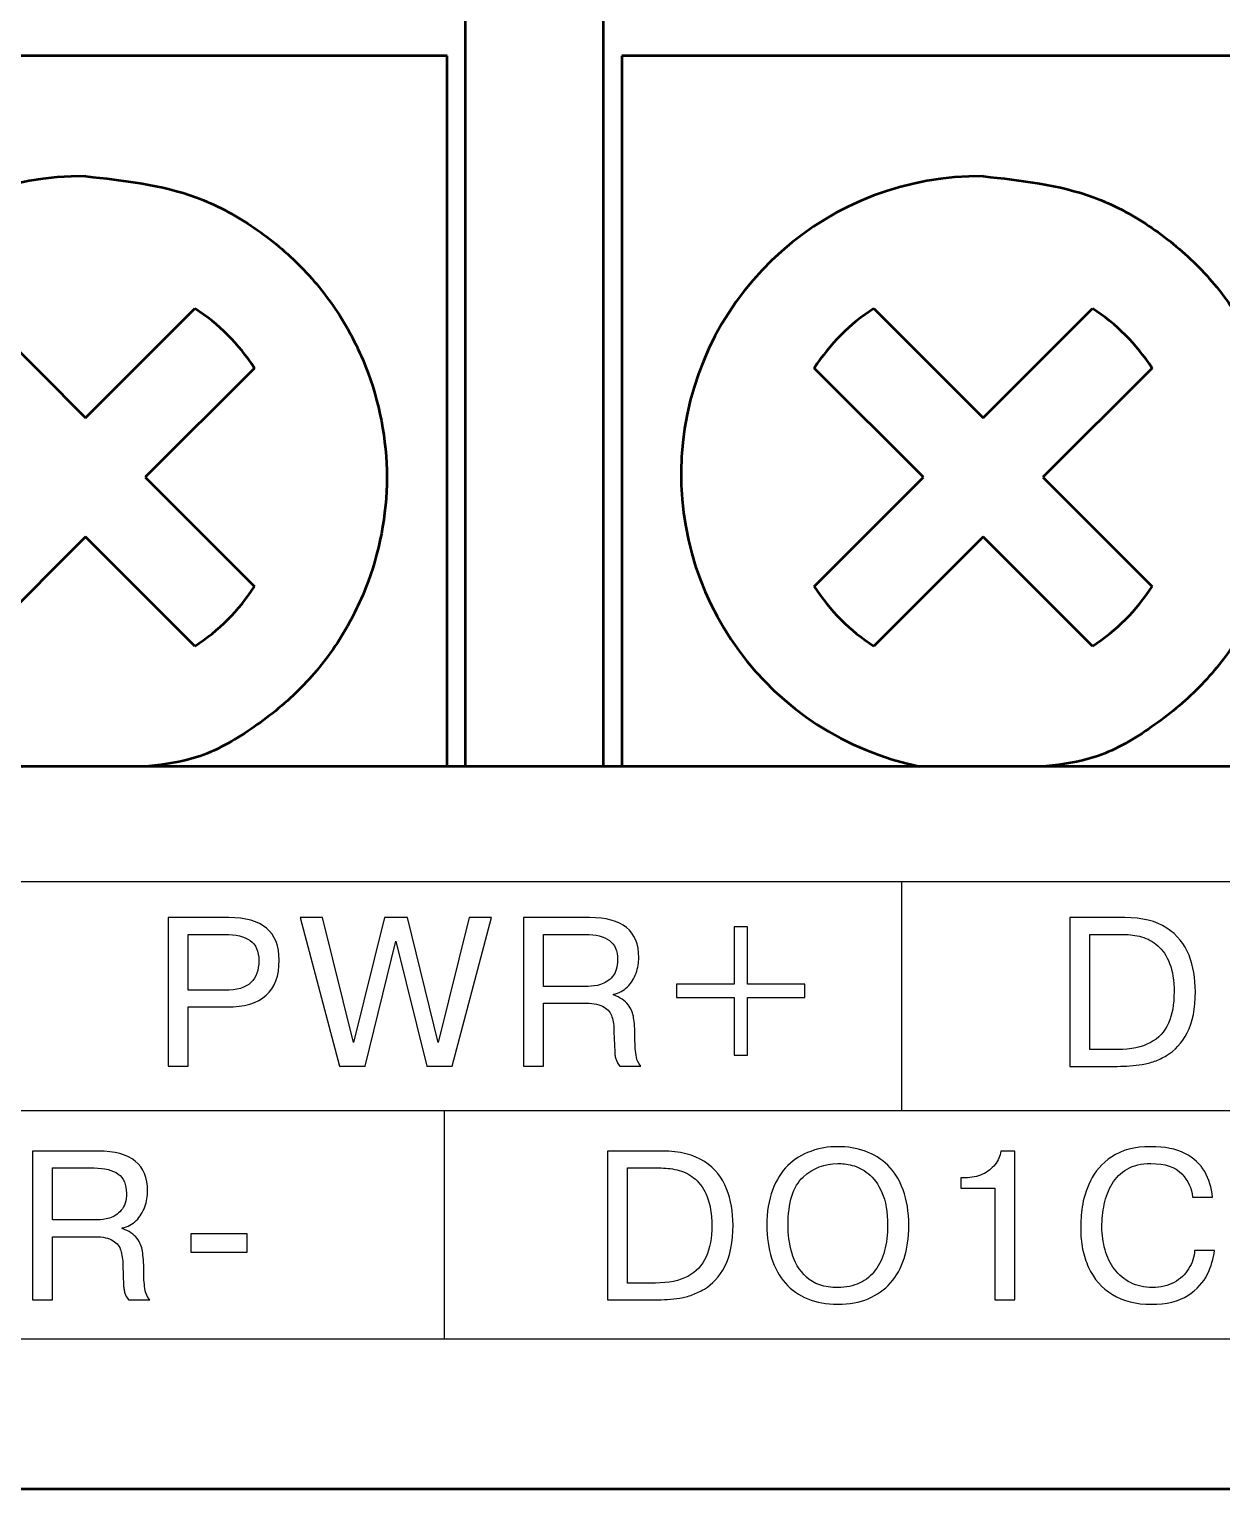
# Model space of a CAD drawing. Header units: millimetres. Extents: x 3520 to 8864, y 403 to 1747.
# Drawn here: x 7328.22 to 7338.12, y 1232.45 to 1244.57 of the extents above; entities that cross this region are included whole.
import ezdxf

# ---------------------------------------------------------------- set-up
doc = ezdxf.new("R2010")
doc.units = ezdxf.units.MM
doc.layers.add('main', color=5, linetype='Continuous', lineweight=50)
doc.layers.add('text', color=250, linetype='Continuous')

msp = doc.modelspace()

# ---------------------------------------------------------------- linework, layer by layer
at = {"layer": 'main', "color": 0, "linetype": 'Continuous'}
for p, q in [((7331.834, 1245.25, 1518.358), (7331.834, 1244.25, 1518.358)), ((7332.984, 1244.25, 1518.358), (7332.984, 1245.25, 1518.358)), ((7331.684, 1244.35, 1518.358), (7325.684, 1244.35, 1518.358)), ((7331.684, 1240.85, 1518.358), (7331.684, 1244.35, 1518.358)), ((7339.134, 1244.35, 1518.358), (7333.134, 1244.35, 1518.358)), ((7333.134, 1244.35, 1518.358), (7333.134, 1240.85, 1518.358)), ((7331.834, 1244.25, 1518.358), (7331.834, 1238.45, 1518.358)), ((7332.984, 1238.45, 1518.358), (7332.984, 1244.25, 1518.358)), ((7327.777, 1242.252, 1518.358), (7328.684, 1241.345, 1518.358)), ((7328.684, 1241.345, 1518.358), (7329.591, 1242.252, 1518.358)), ((7335.227, 1242.252, 1518.358), (7336.134, 1241.345, 1518.358)), ((7336.134, 1241.345, 1518.358), (7337.041, 1242.252, 1518.358)), ((7330.086, 1241.757, 1518.358), (7329.179, 1240.85, 1518.358)), ((7335.639, 1240.85, 1518.358), (7334.732, 1241.757, 1518.358)), ((7337.536, 1241.757, 1518.358), (7336.629, 1240.85, 1518.358)), ((7329.179, 1240.85, 1518.358), (7330.086, 1239.942, 1518.358)), ((7331.684, 1238.45, 1518.358), (7331.684, 1240.85, 1518.358)), ((7333.134, 1240.85, 1518.358), (7333.134, 1238.45, 1518.358)), ((7334.732, 1239.942, 1518.358), (7335.639, 1240.85, 1518.358)), ((7336.629, 1240.85, 1518.358), (7337.536, 1239.942, 1518.358)), ((7328.684, 1240.355, 1518.358), (7327.777, 1239.447, 1518.358)), ((7329.591, 1239.447, 1518.358), (7328.684, 1240.355, 1518.358)), ((7336.134, 1240.355, 1518.358), (7335.227, 1239.447, 1518.358)), ((7337.041, 1239.447, 1518.358), (7336.134, 1240.355, 1518.358)), ((7319.534, 1238.45, 1518.358), (7378.534, 1238.45, 1518.358)), ((7317.534, 1232.45, 1518.358), (7380.534, 1232.45, 1518.358))]:
    msp.add_line(p, q, dxfattribs=at)
for centre, radius, start, end in [((7328.652, 1240.875, 1518.358), 2.475, 89.2641, 258.5219), ((7336.102, 1240.875, 1518.358), 2.475, 89.2641, 258.5219), ((7328.684, 1240.85, 1518.358), 1.67, 32.9031, 57.0969), ((7336.134, 1240.85, 1518.358), 1.67, 122.9031, 147.0969), ((7336.134, 1240.85, 1518.358), 1.67, 32.9031, 57.0969), ((7328.684, 1240.85, 1518.358), 1.67, 302.9031, 327.0969), ((7336.134, 1240.85, 1518.358), 1.67, 212.9031, 237.0969), ((7336.134, 1240.85, 1518.358), 1.67, 302.9031, 327.0969)]:
    msp.add_arc(centre, radius, start, end, dxfattribs=at)
for points in [[(7328.684, 1243.35, 1518.358), (7328.998, 1243.316, 1518.358), (7329.484, 1243.264, 1518.358), (7330.067, 1242.953, 1518.358), (7330.464, 1242.63, 1518.358), (7330.789, 1242.232, 1518.358), (7331.09, 1241.649, 1518.358), (7331.245, 1240.85, 1518.358), (7331.09, 1240.05, 1518.358), (7330.789, 1239.467, 1518.358), (7330.464, 1239.068, 1518.358), (7330.065, 1238.75, 1518.358), (7329.647, 1238.507, 1518.358), (7329.343, 1238.467, 1518.358), (7329.208, 1238.45, 1518.358)], [(7336.134, 1243.35, 1518.358), (7336.448, 1243.316, 1518.358), (7336.934, 1243.264, 1518.358), (7337.517, 1242.953, 1518.358), (7337.914, 1242.63, 1518.358), (7338.239, 1242.232, 1518.358), (7338.54, 1241.649, 1518.358), (7338.695, 1240.85, 1518.358), (7338.54, 1240.05, 1518.358), (7338.239, 1239.467, 1518.358), (7337.914, 1239.068, 1518.358), (7337.515, 1238.75, 1518.358), (7337.097, 1238.507, 1518.358), (7336.793, 1238.467, 1518.358), (7336.658, 1238.45, 1518.358)]]:
    msp.add_open_spline(points, degree=3, knots=[0, 0, 0, 0, 0.128485, 0.1984293, 0.2683, 0.3382439, 0.4081143, 0.5365991, 0.665084, 0.7350283, 0.8048991, 0.8748431, 0.9447136, 1, 1, 1, 1], dxfattribs=at)
at = {"layer": 'text', "color": 0}
for points, knots in [([(7321.16, 1233.692, 1518.358), (7321.16, 1233.692, 1518.358), (7376.36, 1233.692, 1518.358), (7376.36, 1233.692, 1518.358), (7376.36, 1233.692, 1518.358), (7376.36, 1233.692, 1518.358), (7376.36, 1237.492, 1518.358), (7376.36, 1237.492, 1518.358), (7376.36, 1237.492, 1518.358), (7376.36, 1237.492, 1518.358), (7321.16, 1237.492, 1518.358), (7321.16, 1237.492, 1518.358), (7321.16, 1237.492, 1518.358), (7321.16, 1237.492, 1518.358), (7321.16, 1233.692, 1518.358), (7321.16, 1233.692, 1518.358)], [0, 0, 0, 0, 0.25, 0.25, 0.25, 0.25, 0.5, 0.5, 0.5, 0.5, 0.75, 0.75, 0.75, 0.75, 1, 1, 1, 1]), ([(7329.37, 1237.194, 1518.358), (7329.37, 1237.194, 1518.358), (7329.873, 1237.194, 1518.358), (7329.873, 1237.194, 1518.358), (7329.873, 1237.194, 1518.358), (7330.151, 1237.194, 1518.358), (7330.291, 1237.075, 1518.358), (7330.291, 1236.839, 1518.358), (7330.291, 1236.839, 1518.358), (7330.291, 1236.58, 1518.358), (7330.146, 1236.451, 1518.358), (7329.857, 1236.451, 1518.358), (7329.857, 1236.451, 1518.358), (7329.857, 1236.451, 1518.358), (7329.536, 1236.451, 1518.358), (7329.536, 1236.451, 1518.358), (7329.536, 1236.451, 1518.358), (7329.536, 1236.451, 1518.358), (7329.536, 1235.959, 1518.358), (7329.536, 1235.959, 1518.358), (7329.536, 1235.959, 1518.358), (7329.536, 1235.959, 1518.358), (7329.37, 1235.959, 1518.358), (7329.37, 1235.959, 1518.358), (7329.37, 1235.959, 1518.358), (7329.37, 1235.959, 1518.358), (7329.37, 1237.194, 1518.358), (7329.37, 1237.194, 1518.358)], [0, 0, 0, 0, 0.142857, 0.142857, 0.142857, 0.142857, 0.285714, 0.285714, 0.285714, 0.285714, 0.428571, 0.428571, 0.428571, 0.428571, 0.571429, 0.571429, 0.571429, 0.571429, 0.714286, 0.714286, 0.714286, 0.714286, 0.857143, 0.857143, 0.857143, 0.857143, 1, 1, 1, 1]), ([(7331.26, 1236.998, 1518.358), (7331.26, 1236.998, 1518.358), (7331.004, 1235.959, 1518.358), (7331.004, 1235.959, 1518.358), (7331.004, 1235.959, 1518.358), (7331.004, 1235.959, 1518.358), (7330.792, 1235.959, 1518.358), (7330.792, 1235.959, 1518.358), (7330.792, 1235.959, 1518.358), (7330.792, 1235.959, 1518.358), (7330.464, 1237.194, 1518.358), (7330.464, 1237.194, 1518.358), (7330.464, 1237.194, 1518.358), (7330.464, 1237.194, 1518.358), (7330.651, 1237.194, 1518.358), (7330.651, 1237.194, 1518.358), (7330.651, 1237.194, 1518.358), (7330.651, 1237.194, 1518.358), (7330.909, 1236.156, 1518.358), (7330.909, 1236.156, 1518.358), (7330.909, 1236.156, 1518.358), (7330.909, 1236.156, 1518.358), (7331.164, 1237.194, 1518.358), (7331.164, 1237.194, 1518.358), (7331.164, 1237.194, 1518.358), (7331.164, 1237.194, 1518.358), (7331.355, 1237.194, 1518.358), (7331.355, 1237.194, 1518.358), (7331.355, 1237.194, 1518.358), (7331.355, 1237.194, 1518.358), (7331.611, 1236.155, 1518.358), (7331.611, 1236.155, 1518.358), (7331.611, 1236.155, 1518.358), (7331.611, 1236.155, 1518.358), (7331.868, 1237.194, 1518.358), (7331.868, 1237.194, 1518.358), (7331.868, 1237.194, 1518.358), (7331.868, 1237.194, 1518.358), (7332.053, 1237.194, 1518.358), (7332.053, 1237.194, 1518.358), (7332.053, 1237.194, 1518.358), (7332.053, 1237.194, 1518.358), (7331.727, 1235.959, 1518.358), (7331.727, 1235.959, 1518.358), (7331.727, 1235.959, 1518.358), (7331.727, 1235.959, 1518.358), (7331.516, 1235.959, 1518.358), (7331.516, 1235.959, 1518.358), (7331.516, 1235.959, 1518.358), (7331.516, 1235.959, 1518.358), (7331.26, 1236.998, 1518.358), (7331.26, 1236.998, 1518.358)], [0, 0, 0, 0, 0.076923, 0.076923, 0.076923, 0.076923, 0.153846, 0.153846, 0.153846, 0.153846, 0.230769, 0.230769, 0.230769, 0.230769, 0.307692, 0.307692, 0.307692, 0.307692, 0.384615, 0.384615, 0.384615, 0.384615, 0.461538, 0.461538, 0.461538, 0.461538, 0.538462, 0.538462, 0.538462, 0.538462, 0.615385, 0.615385, 0.615385, 0.615385, 0.692308, 0.692308, 0.692308, 0.692308, 0.769231, 0.769231, 0.769231, 0.769231, 0.846154, 0.846154, 0.846154, 0.846154, 0.923077, 0.923077, 0.923077, 0.923077, 1, 1, 1, 1]), ([(7332.32, 1235.959, 1518.358), (7332.32, 1235.959, 1518.358), (7332.32, 1237.194, 1518.358), (7332.32, 1237.194, 1518.358), (7332.32, 1237.194, 1518.358), (7332.32, 1237.194, 1518.358), (7332.867, 1237.194, 1518.358), (7332.867, 1237.194, 1518.358), (7332.867, 1237.194, 1518.358), (7333.14, 1237.194, 1518.358), (7333.276, 1237.083, 1518.358), (7333.276, 1236.862, 1518.358), (7333.276, 1236.862, 1518.358), (7333.276, 1236.82, 1518.358), (7333.268, 1236.776, 1518.358), (7333.253, 1236.732, 1518.358), (7333.253, 1236.732, 1518.358), (7333.237, 1236.688, 1518.358), (7333.214, 1236.65, 1518.358), (7333.182, 1236.618, 1518.358), (7333.182, 1236.618, 1518.358), (7333.15, 1236.586, 1518.358), (7333.111, 1236.566, 1518.358), (7333.065, 1236.557, 1518.358), (7333.065, 1236.557, 1518.358), (7333.065, 1236.557, 1518.358), (7333.065, 1236.551, 1518.358), (7333.065, 1236.551, 1518.358), (7333.065, 1236.551, 1518.358), (7333.121, 1236.531, 1518.358), (7333.161, 1236.504, 1518.358), (7333.187, 1236.47, 1518.358), (7333.187, 1236.47, 1518.358), (7333.213, 1236.435, 1518.358), (7333.228, 1236.4, 1518.358), (7333.233, 1236.362, 1518.358), (7333.233, 1236.362, 1518.358), (7333.236, 1236.343, 1518.358), (7333.238, 1236.319, 1518.358), (7333.241, 1236.292, 1518.358), (7333.241, 1236.292, 1518.358), (7333.243, 1236.264, 1518.358), (7333.244, 1236.233, 1518.358), (7333.244, 1236.199, 1518.358), (7333.244, 1236.199, 1518.358), (7333.244, 1236.16, 1518.358), (7333.245, 1236.128, 1518.358), (7333.247, 1236.105, 1518.358), (7333.247, 1236.105, 1518.358), (7333.249, 1236.081, 1518.358), (7333.252, 1236.058, 1518.358), (7333.256, 1236.034, 1518.358), (7333.256, 1236.034, 1518.358), (7333.26, 1236.01, 1518.358), (7333.272, 1235.985, 1518.358), (7333.293, 1235.959, 1518.358), (7333.293, 1235.959, 1518.358), (7333.293, 1235.959, 1518.358), (7333.118, 1235.959, 1518.358), (7333.118, 1235.959, 1518.358), (7333.118, 1235.959, 1518.358), (7333.103, 1235.977, 1518.358), (7333.093, 1235.995, 1518.358), (7333.087, 1236.014, 1518.358), (7333.087, 1236.014, 1518.358), (7333.084, 1236.024, 1518.358), (7333.081, 1236.034, 1518.358), (7333.079, 1236.045, 1518.358), (7333.079, 1236.045, 1518.358), (7333.077, 1236.056, 1518.358), (7333.077, 1236.068, 1518.358), (7333.077, 1236.079, 1518.358), (7333.077, 1236.079, 1518.358), (7333.077, 1236.079, 1518.358), (7333.07, 1236.246, 1518.358), (7333.07, 1236.246, 1518.358), (7333.07, 1236.246, 1518.358), (7333.07, 1236.269, 1518.358), (7333.069, 1236.291, 1518.358), (7333.066, 1236.313, 1518.358), (7333.066, 1236.313, 1518.358), (7333.062, 1236.334, 1518.358), (7333.058, 1236.353, 1518.358), (7333.053, 1236.369, 1518.358), (7333.053, 1236.369, 1518.358), (7333.044, 1236.402, 1518.358), (7333.022, 1236.428, 1518.358), (7332.989, 1236.45, 1518.358), (7332.989, 1236.45, 1518.358), (7332.955, 1236.472, 1518.358), (7332.905, 1236.483, 1518.358), (7332.839, 1236.483, 1518.358), (7332.839, 1236.483, 1518.358), (7332.839, 1236.483, 1518.358), (7332.486, 1236.483, 1518.358), (7332.486, 1236.483, 1518.358), (7332.486, 1236.483, 1518.358), (7332.486, 1236.483, 1518.358), (7332.486, 1235.959, 1518.358), (7332.486, 1235.959, 1518.358), (7332.486, 1235.959, 1518.358), (7332.486, 1235.959, 1518.358), (7332.32, 1235.959, 1518.358), (7332.32, 1235.959, 1518.358)], [0, 0, 0, 0, 0.038462, 0.038462, 0.038462, 0.038462, 0.076923, 0.076923, 0.076923, 0.076923, 0.115385, 0.115385, 0.115385, 0.115385, 0.153846, 0.153846, 0.153846, 0.153846, 0.192308, 0.192308, 0.192308, 0.192308, 0.230769, 0.230769, 0.230769, 0.230769, 0.269231, 0.269231, 0.269231, 0.269231, 0.307692, 0.307692, 0.307692, 0.307692, 0.346154, 0.346154, 0.346154, 0.346154, 0.384615, 0.384615, 0.384615, 0.384615, 0.423077, 0.423077, 0.423077, 0.423077, 0.461538, 0.461538, 0.461538, 0.461538, 0.5, 0.5, 0.5, 0.5, 0.538462, 0.538462, 0.538462, 0.538462, 0.576923, 0.576923, 0.576923, 0.576923, 0.615385, 0.615385, 0.615385, 0.615385, 0.653846, 0.653846, 0.653846, 0.653846, 0.692308, 0.692308, 0.692308, 0.692308, 0.730769, 0.730769, 0.730769, 0.730769, 0.769231, 0.769231, 0.769231, 0.769231, 0.807692, 0.807692, 0.807692, 0.807692, 0.846154, 0.846154, 0.846154, 0.846154, 0.884615, 0.884615, 0.884615, 0.884615, 0.923077, 0.923077, 0.923077, 0.923077, 0.961538, 0.961538, 0.961538, 0.961538, 1, 1, 1, 1]), ([(7336.855, 1237.193, 1518.358), (7336.855, 1237.193, 1518.358), (7337.309, 1237.193, 1518.358), (7337.309, 1237.193, 1518.358), (7337.309, 1237.193, 1518.358), (7337.454, 1237.193, 1518.358), (7337.571, 1237.165, 1518.358), (7337.658, 1237.107, 1518.358), (7337.658, 1237.107, 1518.358), (7337.746, 1237.049, 1518.358), (7337.808, 1236.974, 1518.358), (7337.843, 1236.881, 1518.358), (7337.843, 1236.881, 1518.358), (7337.878, 1236.789, 1518.358), (7337.896, 1236.688, 1518.358), (7337.896, 1236.579, 1518.358), (7337.896, 1236.579, 1518.358), (7337.896, 1236.438, 1518.358), (7337.873, 1236.324, 1518.358), (7337.828, 1236.237, 1518.358), (7337.828, 1236.237, 1518.358), (7337.783, 1236.151, 1518.358), (7337.726, 1236.087, 1518.358), (7337.657, 1236.048, 1518.358), (7337.657, 1236.048, 1518.358), (7337.624, 1236.028, 1518.358), (7337.59, 1236.013, 1518.358), (7337.557, 1236, 1518.358), (7337.557, 1236, 1518.358), (7337.523, 1235.988, 1518.358), (7337.49, 1235.979, 1518.358), (7337.455, 1235.974, 1518.358), (7337.455, 1235.974, 1518.358), (7337.388, 1235.964, 1518.358), (7337.318, 1235.958, 1518.358), (7337.247, 1235.958, 1518.358), (7337.247, 1235.958, 1518.358), (7337.247, 1235.958, 1518.358), (7336.855, 1235.958, 1518.358), (7336.855, 1235.958, 1518.358), (7336.855, 1235.958, 1518.358), (7336.855, 1235.958, 1518.358), (7336.855, 1237.193, 1518.358), (7336.855, 1237.193, 1518.358)], [0, 0, 0, 0, 0.090909, 0.090909, 0.090909, 0.090909, 0.181818, 0.181818, 0.181818, 0.181818, 0.272727, 0.272727, 0.272727, 0.272727, 0.363636, 0.363636, 0.363636, 0.363636, 0.454545, 0.454545, 0.454545, 0.454545, 0.545455, 0.545455, 0.545455, 0.545455, 0.636364, 0.636364, 0.636364, 0.636364, 0.727273, 0.727273, 0.727273, 0.727273, 0.818182, 0.818182, 0.818182, 0.818182, 0.909091, 0.909091, 0.909091, 0.909091, 1, 1, 1, 1]), ([(7329.536, 1237.054, 1518.358), (7329.536, 1237.054, 1518.358), (7329.536, 1236.59, 1518.358), (7329.536, 1236.59, 1518.358), (7329.536, 1236.59, 1518.358), (7329.536, 1236.59, 1518.358), (7329.839, 1236.59, 1518.358), (7329.839, 1236.59, 1518.358), (7329.839, 1236.59, 1518.358), (7329.94, 1236.59, 1518.358), (7330.012, 1236.611, 1518.358), (7330.056, 1236.654, 1518.358), (7330.056, 1236.654, 1518.358), (7330.1, 1236.696, 1518.358), (7330.122, 1236.757, 1518.358), (7330.122, 1236.835, 1518.358), (7330.122, 1236.835, 1518.358), (7330.122, 1236.914, 1518.358), (7330.098, 1236.97, 1518.358), (7330.05, 1237.004, 1518.358), (7330.05, 1237.004, 1518.358), (7330.002, 1237.037, 1518.358), (7329.932, 1237.054, 1518.358), (7329.839, 1237.054, 1518.358), (7329.839, 1237.054, 1518.358), (7329.839, 1237.054, 1518.358), (7329.536, 1237.054, 1518.358), (7329.536, 1237.054, 1518.358)], [0, 0, 0, 0, 0.142857, 0.142857, 0.142857, 0.142857, 0.285714, 0.285714, 0.285714, 0.285714, 0.428571, 0.428571, 0.428571, 0.428571, 0.571429, 0.571429, 0.571429, 0.571429, 0.714286, 0.714286, 0.714286, 0.714286, 0.857143, 0.857143, 0.857143, 0.857143, 1, 1, 1, 1]), ([(7332.486, 1237.054, 1518.358), (7332.486, 1237.054, 1518.358), (7332.486, 1236.622, 1518.358), (7332.486, 1236.622, 1518.358), (7332.486, 1236.622, 1518.358), (7332.486, 1236.622, 1518.358), (7332.857, 1236.622, 1518.358), (7332.857, 1236.622, 1518.358), (7332.857, 1236.622, 1518.358), (7332.889, 1236.622, 1518.358), (7332.924, 1236.627, 1518.358), (7332.959, 1236.638, 1518.358), (7332.959, 1236.638, 1518.358), (7332.995, 1236.648, 1518.358), (7333.028, 1236.67, 1518.358), (7333.057, 1236.703, 1518.358), (7333.057, 1236.703, 1518.358), (7333.086, 1236.736, 1518.358), (7333.1, 1236.783, 1518.358), (7333.1, 1236.844, 1518.358), (7333.1, 1236.844, 1518.358), (7333.1, 1236.917, 1518.358), (7333.077, 1236.97, 1518.358), (7333.032, 1237.004, 1518.358), (7333.032, 1237.004, 1518.358), (7332.986, 1237.037, 1518.358), (7332.92, 1237.054, 1518.358), (7332.832, 1237.054, 1518.358), (7332.832, 1237.054, 1518.358), (7332.832, 1237.054, 1518.358), (7332.486, 1237.054, 1518.358), (7332.486, 1237.054, 1518.358)], [0, 0, 0, 0, 0.125, 0.125, 0.125, 0.125, 0.25, 0.25, 0.25, 0.25, 0.375, 0.375, 0.375, 0.375, 0.5, 0.5, 0.5, 0.5, 0.625, 0.625, 0.625, 0.625, 0.75, 0.75, 0.75, 0.75, 0.875, 0.875, 0.875, 0.875, 1, 1, 1, 1]), ([(7333.589, 1236.64, 1518.358), (7333.589, 1236.64, 1518.358), (7334.067, 1236.64, 1518.358), (7334.067, 1236.64, 1518.358), (7334.067, 1236.64, 1518.358), (7334.067, 1236.64, 1518.358), (7334.067, 1237.118, 1518.358), (7334.067, 1237.118, 1518.358), (7334.067, 1237.118, 1518.358), (7334.067, 1237.118, 1518.358), (7334.177, 1237.118, 1518.358), (7334.177, 1237.118, 1518.358), (7334.177, 1237.118, 1518.358), (7334.177, 1237.118, 1518.358), (7334.177, 1236.64, 1518.358), (7334.177, 1236.64, 1518.358), (7334.177, 1236.64, 1518.358), (7334.177, 1236.64, 1518.358), (7334.655, 1236.64, 1518.358), (7334.655, 1236.64, 1518.358), (7334.655, 1236.64, 1518.358), (7334.655, 1236.64, 1518.358), (7334.655, 1236.531, 1518.358), (7334.655, 1236.531, 1518.358), (7334.655, 1236.531, 1518.358), (7334.655, 1236.531, 1518.358), (7334.177, 1236.531, 1518.358), (7334.177, 1236.531, 1518.358), (7334.177, 1236.531, 1518.358), (7334.177, 1236.531, 1518.358), (7334.177, 1236.052, 1518.358), (7334.177, 1236.052, 1518.358), (7334.177, 1236.052, 1518.358), (7334.177, 1236.052, 1518.358), (7334.067, 1236.052, 1518.358), (7334.067, 1236.052, 1518.358), (7334.067, 1236.052, 1518.358), (7334.067, 1236.052, 1518.358), (7334.067, 1236.531, 1518.358), (7334.067, 1236.531, 1518.358), (7334.067, 1236.531, 1518.358), (7334.067, 1236.531, 1518.358), (7333.589, 1236.531, 1518.358), (7333.589, 1236.531, 1518.358), (7333.589, 1236.531, 1518.358), (7333.589, 1236.531, 1518.358), (7333.589, 1236.64, 1518.358), (7333.589, 1236.64, 1518.358)], [0, 0, 0, 0, 0.083333, 0.083333, 0.083333, 0.083333, 0.166667, 0.166667, 0.166667, 0.166667, 0.25, 0.25, 0.25, 0.25, 0.333333, 0.333333, 0.333333, 0.333333, 0.416667, 0.416667, 0.416667, 0.416667, 0.5, 0.5, 0.5, 0.5, 0.583333, 0.583333, 0.583333, 0.583333, 0.666667, 0.666667, 0.666667, 0.666667, 0.75, 0.75, 0.75, 0.75, 0.833333, 0.833333, 0.833333, 0.833333, 0.916667, 0.916667, 0.916667, 0.916667, 1, 1, 1, 1]), ([(7337.021, 1237.054, 1518.358), (7337.021, 1237.054, 1518.358), (7337.021, 1236.098, 1518.358), (7337.021, 1236.098, 1518.358), (7337.021, 1236.098, 1518.358), (7337.021, 1236.098, 1518.358), (7337.252, 1236.098, 1518.358), (7337.252, 1236.098, 1518.358), (7337.252, 1236.098, 1518.358), (7337.362, 1236.098, 1518.358), (7337.452, 1236.117, 1518.358), (7337.521, 1236.154, 1518.358), (7337.521, 1236.154, 1518.358), (7337.591, 1236.191, 1518.358), (7337.641, 1236.244, 1518.358), (7337.672, 1236.316, 1518.358), (7337.672, 1236.316, 1518.358), (7337.704, 1236.386, 1518.358), (7337.719, 1236.473, 1518.358), (7337.719, 1236.576, 1518.358), (7337.719, 1236.576, 1518.358), (7337.719, 1236.671, 1518.358), (7337.707, 1236.75, 1518.358), (7337.682, 1236.813, 1518.358), (7337.682, 1236.813, 1518.358), (7337.657, 1236.876, 1518.358), (7337.624, 1236.925, 1518.358), (7337.584, 1236.96, 1518.358), (7337.584, 1236.96, 1518.358), (7337.543, 1236.995, 1518.358), (7337.499, 1237.019, 1518.358), (7337.45, 1237.033, 1518.358), (7337.45, 1237.033, 1518.358), (7337.401, 1237.047, 1518.358), (7337.351, 1237.054, 1518.358), (7337.299, 1237.054, 1518.358), (7337.299, 1237.054, 1518.358), (7337.299, 1237.054, 1518.358), (7337.021, 1237.054, 1518.358), (7337.021, 1237.054, 1518.358)], [0, 0, 0, 0, 0.1, 0.1, 0.1, 0.1, 0.2, 0.2, 0.2, 0.2, 0.3, 0.3, 0.3, 0.3, 0.4, 0.4, 0.4, 0.4, 0.5, 0.5, 0.5, 0.5, 0.6, 0.6, 0.6, 0.6, 0.7, 0.7, 0.7, 0.7, 0.8, 0.8, 0.8, 0.8, 0.9, 0.9, 0.9, 0.9, 1, 1, 1, 1]), ([(7328.243, 1234.019, 1518.358), (7328.243, 1234.019, 1518.358), (7328.243, 1235.254, 1518.358), (7328.243, 1235.254, 1518.358), (7328.243, 1235.254, 1518.358), (7328.243, 1235.254, 1518.358), (7328.79, 1235.254, 1518.358), (7328.79, 1235.254, 1518.358), (7328.79, 1235.254, 1518.358), (7329.063, 1235.254, 1518.358), (7329.199, 1235.143, 1518.358), (7329.199, 1234.922, 1518.358), (7329.199, 1234.922, 1518.358), (7329.199, 1234.88, 1518.358), (7329.192, 1234.836, 1518.358), (7329.176, 1234.792, 1518.358), (7329.176, 1234.792, 1518.358), (7329.16, 1234.748, 1518.358), (7329.137, 1234.71, 1518.358), (7329.105, 1234.678, 1518.358), (7329.105, 1234.678, 1518.358), (7329.073, 1234.646, 1518.358), (7329.034, 1234.626, 1518.358), (7328.988, 1234.617, 1518.358), (7328.988, 1234.617, 1518.358), (7328.988, 1234.617, 1518.358), (7328.988, 1234.611, 1518.358), (7328.988, 1234.611, 1518.358), (7328.988, 1234.611, 1518.358), (7329.044, 1234.591, 1518.358), (7329.085, 1234.564, 1518.358), (7329.11, 1234.53, 1518.358), (7329.11, 1234.53, 1518.358), (7329.136, 1234.495, 1518.358), (7329.151, 1234.46, 1518.358), (7329.156, 1234.422, 1518.358), (7329.156, 1234.422, 1518.358), (7329.159, 1234.403, 1518.358), (7329.162, 1234.379, 1518.358), (7329.164, 1234.352, 1518.358), (7329.164, 1234.352, 1518.358), (7329.166, 1234.324, 1518.358), (7329.167, 1234.293, 1518.358), (7329.167, 1234.259, 1518.358), (7329.167, 1234.259, 1518.358), (7329.167, 1234.22, 1518.358), (7329.168, 1234.188, 1518.358), (7329.17, 1234.165, 1518.358), (7329.17, 1234.165, 1518.358), (7329.172, 1234.141, 1518.358), (7329.175, 1234.118, 1518.358), (7329.179, 1234.094, 1518.358), (7329.179, 1234.094, 1518.358), (7329.183, 1234.07, 1518.358), (7329.195, 1234.045, 1518.358), (7329.216, 1234.019, 1518.358), (7329.216, 1234.019, 1518.358), (7329.216, 1234.019, 1518.358), (7329.041, 1234.019, 1518.358), (7329.041, 1234.019, 1518.358), (7329.041, 1234.019, 1518.358), (7329.026, 1234.037, 1518.358), (7329.016, 1234.055, 1518.358), (7329.01, 1234.074, 1518.358), (7329.01, 1234.074, 1518.358), (7329.007, 1234.084, 1518.358), (7329.005, 1234.094, 1518.358), (7329.003, 1234.105, 1518.358), (7329.003, 1234.105, 1518.358), (7329, 1234.116, 1518.358), (7329, 1234.128, 1518.358), (7329, 1234.139, 1518.358), (7329, 1234.139, 1518.358), (7329, 1234.139, 1518.358), (7328.993, 1234.306, 1518.358), (7328.993, 1234.306, 1518.358), (7328.993, 1234.306, 1518.358), (7328.993, 1234.329, 1518.358), (7328.992, 1234.351, 1518.358), (7328.989, 1234.373, 1518.358), (7328.989, 1234.373, 1518.358), (7328.985, 1234.394, 1518.358), (7328.981, 1234.413, 1518.358), (7328.976, 1234.429, 1518.358), (7328.976, 1234.429, 1518.358), (7328.967, 1234.462, 1518.358), (7328.946, 1234.488, 1518.358), (7328.912, 1234.51, 1518.358), (7328.912, 1234.51, 1518.358), (7328.878, 1234.532, 1518.358), (7328.828, 1234.543, 1518.358), (7328.762, 1234.543, 1518.358), (7328.762, 1234.543, 1518.358), (7328.762, 1234.543, 1518.358), (7328.409, 1234.543, 1518.358), (7328.409, 1234.543, 1518.358), (7328.409, 1234.543, 1518.358), (7328.409, 1234.543, 1518.358), (7328.409, 1234.019, 1518.358), (7328.409, 1234.019, 1518.358), (7328.409, 1234.019, 1518.358), (7328.409, 1234.019, 1518.358), (7328.243, 1234.019, 1518.358), (7328.243, 1234.019, 1518.358)], [0, 0, 0, 0, 0.038462, 0.038462, 0.038462, 0.038462, 0.076923, 0.076923, 0.076923, 0.076923, 0.115385, 0.115385, 0.115385, 0.115385, 0.153846, 0.153846, 0.153846, 0.153846, 0.192308, 0.192308, 0.192308, 0.192308, 0.230769, 0.230769, 0.230769, 0.230769, 0.269231, 0.269231, 0.269231, 0.269231, 0.307692, 0.307692, 0.307692, 0.307692, 0.346154, 0.346154, 0.346154, 0.346154, 0.384615, 0.384615, 0.384615, 0.384615, 0.423077, 0.423077, 0.423077, 0.423077, 0.461538, 0.461538, 0.461538, 0.461538, 0.5, 0.5, 0.5, 0.5, 0.538462, 0.538462, 0.538462, 0.538462, 0.576923, 0.576923, 0.576923, 0.576923, 0.615385, 0.615385, 0.615385, 0.615385, 0.653846, 0.653846, 0.653846, 0.653846, 0.692308, 0.692308, 0.692308, 0.692308, 0.730769, 0.730769, 0.730769, 0.730769, 0.769231, 0.769231, 0.769231, 0.769231, 0.807692, 0.807692, 0.807692, 0.807692, 0.846154, 0.846154, 0.846154, 0.846154, 0.884615, 0.884615, 0.884615, 0.884615, 0.923077, 0.923077, 0.923077, 0.923077, 0.961538, 0.961538, 0.961538, 0.961538, 1, 1, 1, 1]), ([(7333.017, 1235.254, 1518.358), (7333.017, 1235.254, 1518.358), (7333.471, 1235.254, 1518.358), (7333.471, 1235.254, 1518.358), (7333.471, 1235.254, 1518.358), (7333.616, 1235.254, 1518.358), (7333.733, 1235.225, 1518.358), (7333.82, 1235.167, 1518.358), (7333.82, 1235.167, 1518.358), (7333.908, 1235.109, 1518.358), (7333.97, 1235.034, 1518.358), (7334.005, 1234.941, 1518.358), (7334.005, 1234.941, 1518.358), (7334.041, 1234.849, 1518.358), (7334.058, 1234.748, 1518.358), (7334.058, 1234.64, 1518.358), (7334.058, 1234.64, 1518.358), (7334.058, 1234.498, 1518.358), (7334.036, 1234.384, 1518.358), (7333.99, 1234.297, 1518.358), (7333.99, 1234.297, 1518.358), (7333.945, 1234.211, 1518.358), (7333.888, 1234.148, 1518.358), (7333.82, 1234.108, 1518.358), (7333.82, 1234.108, 1518.358), (7333.786, 1234.089, 1518.358), (7333.752, 1234.073, 1518.358), (7333.719, 1234.06, 1518.358), (7333.719, 1234.06, 1518.358), (7333.686, 1234.048, 1518.358), (7333.652, 1234.039, 1518.358), (7333.617, 1234.034, 1518.358), (7333.617, 1234.034, 1518.358), (7333.55, 1234.024, 1518.358), (7333.481, 1234.019, 1518.358), (7333.409, 1234.019, 1518.358), (7333.409, 1234.019, 1518.358), (7333.409, 1234.019, 1518.358), (7333.017, 1234.019, 1518.358), (7333.017, 1234.019, 1518.358), (7333.017, 1234.019, 1518.358), (7333.017, 1234.019, 1518.358), (7333.017, 1235.254, 1518.358), (7333.017, 1235.254, 1518.358)], [0, 0, 0, 0, 0.090909, 0.090909, 0.090909, 0.090909, 0.181818, 0.181818, 0.181818, 0.181818, 0.272727, 0.272727, 0.272727, 0.272727, 0.363636, 0.363636, 0.363636, 0.363636, 0.454545, 0.454545, 0.454545, 0.454545, 0.545455, 0.545455, 0.545455, 0.545455, 0.636364, 0.636364, 0.636364, 0.636364, 0.727273, 0.727273, 0.727273, 0.727273, 0.818182, 0.818182, 0.818182, 0.818182, 0.909091, 0.909091, 0.909091, 0.909091, 1, 1, 1, 1]), ([(7334.928, 1233.982, 1518.358), (7334.834, 1233.982, 1518.358), (7334.751, 1233.997, 1518.358), (7334.678, 1234.027, 1518.358), (7334.678, 1234.027, 1518.358), (7334.605, 1234.057, 1518.358), (7334.543, 1234.1, 1518.358), (7334.493, 1234.157, 1518.358), (7334.493, 1234.157, 1518.358), (7334.443, 1234.214, 1518.358), (7334.405, 1234.283, 1518.358), (7334.378, 1234.365, 1518.358), (7334.378, 1234.365, 1518.358), (7334.352, 1234.446, 1518.358), (7334.339, 1234.537, 1518.358), (7334.339, 1234.636, 1518.358), (7334.339, 1234.636, 1518.358), (7334.339, 1234.749, 1518.358), (7334.354, 1234.847, 1518.358), (7334.386, 1234.93, 1518.358), (7334.386, 1234.93, 1518.358), (7334.417, 1235.014, 1518.358), (7334.46, 1235.082, 1518.358), (7334.514, 1235.135, 1518.358), (7334.514, 1235.135, 1518.358), (7334.569, 1235.188, 1518.358), (7334.632, 1235.227, 1518.358), (7334.703, 1235.252, 1518.358), (7334.703, 1235.252, 1518.358), (7334.773, 1235.278, 1518.358), (7334.848, 1235.291, 1518.358), (7334.928, 1235.291, 1518.358), (7334.928, 1235.291, 1518.358), (7335.008, 1235.291, 1518.358), (7335.083, 1235.278, 1518.358), (7335.154, 1235.253, 1518.358), (7335.154, 1235.253, 1518.358), (7335.226, 1235.228, 1518.358), (7335.288, 1235.19, 1518.358), (7335.343, 1235.137, 1518.358), (7335.343, 1235.137, 1518.358), (7335.397, 1235.084, 1518.358), (7335.439, 1235.016, 1518.358), (7335.47, 1234.932, 1518.358), (7335.47, 1234.932, 1518.358), (7335.501, 1234.848, 1518.358), (7335.517, 1234.749, 1518.358), (7335.517, 1234.636, 1518.358), (7335.517, 1234.636, 1518.358), (7335.517, 1234.533, 1518.358), (7335.504, 1234.442, 1518.358), (7335.479, 1234.363, 1518.358), (7335.479, 1234.363, 1518.358), (7335.453, 1234.284, 1518.358), (7335.415, 1234.216, 1518.358), (7335.365, 1234.159, 1518.358), (7335.365, 1234.159, 1518.358), (7335.315, 1234.103, 1518.358), (7335.254, 1234.059, 1518.358), (7335.181, 1234.028, 1518.358), (7335.181, 1234.028, 1518.358), (7335.107, 1233.997, 1518.358), (7335.023, 1233.982, 1518.358), (7334.928, 1233.982, 1518.358)], [0, 0, 0, 0, 0.0625, 0.0625, 0.0625, 0.0625, 0.125, 0.125, 0.125, 0.125, 0.1875, 0.1875, 0.1875, 0.1875, 0.25, 0.25, 0.25, 0.25, 0.3125, 0.3125, 0.3125, 0.3125, 0.375, 0.375, 0.375, 0.375, 0.4375, 0.4375, 0.4375, 0.4375, 0.5, 0.5, 0.5, 0.5, 0.5625, 0.5625, 0.5625, 0.5625, 0.625, 0.625, 0.625, 0.625, 0.6875, 0.6875, 0.6875, 0.6875, 0.75, 0.75, 0.75, 0.75, 0.8125, 0.8125, 0.8125, 0.8125, 0.875, 0.875, 0.875, 0.875, 0.9375, 0.9375, 0.9375, 0.9375, 1, 1, 1, 1]), ([(7335.948, 1234.946, 1518.358), (7335.948, 1234.946, 1518.358), (7335.948, 1235.033, 1518.358), (7335.948, 1235.033, 1518.358), (7335.948, 1235.033, 1518.358), (7335.948, 1235.033, 1518.358), (7335.985, 1235.033, 1518.358), (7335.985, 1235.033, 1518.358), (7335.985, 1235.033, 1518.358), (7336.039, 1235.033, 1518.358), (7336.087, 1235.043, 1518.358), (7336.129, 1235.062, 1518.358), (7336.129, 1235.062, 1518.358), (7336.171, 1235.081, 1518.358), (7336.205, 1235.108, 1518.358), (7336.232, 1235.141, 1518.358), (7336.232, 1235.141, 1518.358), (7336.259, 1235.175, 1518.358), (7336.275, 1235.212, 1518.358), (7336.28, 1235.254, 1518.358), (7336.28, 1235.254, 1518.358), (7336.28, 1235.254, 1518.358), (7336.397, 1235.254, 1518.358), (7336.397, 1235.254, 1518.358), (7336.397, 1235.254, 1518.358), (7336.397, 1235.254, 1518.358), (7336.397, 1234.019, 1518.358), (7336.397, 1234.019, 1518.358), (7336.397, 1234.019, 1518.358), (7336.397, 1234.019, 1518.358), (7336.231, 1234.019, 1518.358), (7336.231, 1234.019, 1518.358), (7336.231, 1234.019, 1518.358), (7336.231, 1234.019, 1518.358), (7336.231, 1234.946, 1518.358), (7336.231, 1234.946, 1518.358), (7336.231, 1234.946, 1518.358), (7336.231, 1234.946, 1518.358), (7335.948, 1234.946, 1518.358), (7335.948, 1234.946, 1518.358)], [0, 0, 0, 0, 0.1, 0.1, 0.1, 0.1, 0.2, 0.2, 0.2, 0.2, 0.3, 0.3, 0.3, 0.3, 0.4, 0.4, 0.4, 0.4, 0.5, 0.5, 0.5, 0.5, 0.6, 0.6, 0.6, 0.6, 0.7, 0.7, 0.7, 0.7, 0.8, 0.8, 0.8, 0.8, 0.9, 0.9, 0.9, 0.9, 1, 1, 1, 1]), ([(7337.888, 1234.428, 1518.358), (7337.888, 1234.428, 1518.358), (7338.054, 1234.428, 1518.358), (7338.054, 1234.428, 1518.358), (7338.054, 1234.428, 1518.358), (7338.046, 1234.362, 1518.358), (7338.027, 1234.296, 1518.358), (7337.995, 1234.23, 1518.358), (7337.995, 1234.23, 1518.358), (7337.964, 1234.164, 1518.358), (7337.91, 1234.106, 1518.358), (7337.834, 1234.056, 1518.358), (7337.834, 1234.056, 1518.358), (7337.758, 1234.006, 1518.358), (7337.657, 1233.982, 1518.358), (7337.531, 1233.982, 1518.358), (7337.531, 1233.982, 1518.358), (7337.403, 1233.982, 1518.358), (7337.295, 1234.009, 1518.358), (7337.207, 1234.063, 1518.358), (7337.207, 1234.063, 1518.358), (7337.12, 1234.117, 1518.358), (7337.053, 1234.192, 1518.358), (7337.009, 1234.288, 1518.358), (7337.009, 1234.288, 1518.358), (7336.987, 1234.337, 1518.358), (7336.971, 1234.388, 1518.358), (7336.96, 1234.441, 1518.358), (7336.96, 1234.441, 1518.358), (7336.949, 1234.494, 1518.358), (7336.944, 1234.552, 1518.358), (7336.944, 1234.615, 1518.358), (7336.944, 1234.615, 1518.358), (7336.944, 1234.669, 1518.358), (7336.948, 1234.728, 1518.358), (7336.957, 1234.792, 1518.358), (7336.957, 1234.792, 1518.358), (7336.965, 1234.857, 1518.358), (7336.988, 1234.929, 1518.358), (7337.024, 1235.007, 1518.358), (7337.024, 1235.007, 1518.358), (7337.061, 1235.085, 1518.358), (7337.12, 1235.152, 1518.358), (7337.202, 1235.207, 1518.358), (7337.202, 1235.207, 1518.358), (7337.284, 1235.263, 1518.358), (7337.391, 1235.291, 1518.358), (7337.526, 1235.291, 1518.358), (7337.526, 1235.291, 1518.358), (7337.641, 1235.291, 1518.358), (7337.736, 1235.272, 1518.358), (7337.809, 1235.235, 1518.358), (7337.809, 1235.235, 1518.358), (7337.883, 1235.197, 1518.358), (7337.937, 1235.147, 1518.358), (7337.973, 1235.084, 1518.358), (7337.973, 1235.084, 1518.358), (7338.009, 1235.021, 1518.358), (7338.03, 1234.95, 1518.358), (7338.038, 1234.872, 1518.358), (7338.038, 1234.872, 1518.358), (7338.038, 1234.872, 1518.358), (7337.872, 1234.872, 1518.358), (7337.872, 1234.872, 1518.358), (7337.872, 1234.872, 1518.358), (7337.865, 1234.945, 1518.358), (7337.835, 1235.01, 1518.358), (7337.783, 1235.066, 1518.358), (7337.783, 1235.066, 1518.358), (7337.73, 1235.123, 1518.358), (7337.644, 1235.151, 1518.358), (7337.526, 1235.151, 1518.358), (7337.526, 1235.151, 1518.358), (7337.447, 1235.151, 1518.358), (7337.382, 1235.136, 1518.358), (7337.329, 1235.105, 1518.358), (7337.329, 1235.105, 1518.358), (7337.277, 1235.074, 1518.358), (7337.235, 1235.033, 1518.358), (7337.204, 1234.982, 1518.358), (7337.204, 1234.982, 1518.358), (7337.174, 1234.931, 1518.358), (7337.152, 1234.874, 1518.358), (7337.139, 1234.812, 1518.358), (7337.139, 1234.812, 1518.358), (7337.127, 1234.75, 1518.358), (7337.12, 1234.687, 1518.358), (7337.12, 1234.622, 1518.358), (7337.12, 1234.622, 1518.358), (7337.12, 1234.558, 1518.358), (7337.129, 1234.496, 1518.358), (7337.146, 1234.435, 1518.358), (7337.146, 1234.435, 1518.358), (7337.163, 1234.375, 1518.358), (7337.189, 1234.321, 1518.358), (7337.225, 1234.273, 1518.358), (7337.225, 1234.273, 1518.358), (7337.26, 1234.226, 1518.358), (7337.304, 1234.189, 1518.358), (7337.357, 1234.162, 1518.358), (7337.357, 1234.162, 1518.358), (7337.41, 1234.135, 1518.358), (7337.471, 1234.121, 1518.358), (7337.539, 1234.121, 1518.358), (7337.539, 1234.121, 1518.358), (7337.608, 1234.121, 1518.358), (7337.669, 1234.135, 1518.358), (7337.72, 1234.164, 1518.358), (7337.72, 1234.164, 1518.358), (7337.772, 1234.192, 1518.358), (7337.812, 1234.23, 1518.358), (7337.84, 1234.276, 1518.358), (7337.84, 1234.276, 1518.358), (7337.855, 1234.301, 1518.358), (7337.867, 1234.326, 1518.358), (7337.875, 1234.351, 1518.358), (7337.875, 1234.351, 1518.358), (7337.884, 1234.376, 1518.358), (7337.888, 1234.401, 1518.358), (7337.888, 1234.428, 1518.358)], [0, 0, 0, 0, 0.033333, 0.033333, 0.033333, 0.033333, 0.066667, 0.066667, 0.066667, 0.066667, 0.1, 0.1, 0.1, 0.1, 0.133333, 0.133333, 0.133333, 0.133333, 0.166667, 0.166667, 0.166667, 0.166667, 0.2, 0.2, 0.2, 0.2, 0.233333, 0.233333, 0.233333, 0.233333, 0.266667, 0.266667, 0.266667, 0.266667, 0.3, 0.3, 0.3, 0.3, 0.333333, 0.333333, 0.333333, 0.333333, 0.366667, 0.366667, 0.366667, 0.366667, 0.4, 0.4, 0.4, 0.4, 0.433333, 0.433333, 0.433333, 0.433333, 0.466667, 0.466667, 0.466667, 0.466667, 0.5, 0.5, 0.5, 0.5, 0.533333, 0.533333, 0.533333, 0.533333, 0.566667, 0.566667, 0.566667, 0.566667, 0.6, 0.6, 0.6, 0.6, 0.633333, 0.633333, 0.633333, 0.633333, 0.666667, 0.666667, 0.666667, 0.666667, 0.7, 0.7, 0.7, 0.7, 0.733333, 0.733333, 0.733333, 0.733333, 0.766667, 0.766667, 0.766667, 0.766667, 0.8, 0.8, 0.8, 0.8, 0.833333, 0.833333, 0.833333, 0.833333, 0.866667, 0.866667, 0.866667, 0.866667, 0.9, 0.9, 0.9, 0.9, 0.933333, 0.933333, 0.933333, 0.933333, 0.966667, 0.966667, 0.966667, 0.966667, 1, 1, 1, 1]), ([(7328.409, 1235.114, 1518.358), (7328.409, 1235.114, 1518.358), (7328.409, 1234.682, 1518.358), (7328.409, 1234.682, 1518.358), (7328.409, 1234.682, 1518.358), (7328.409, 1234.682, 1518.358), (7328.78, 1234.682, 1518.358), (7328.78, 1234.682, 1518.358), (7328.78, 1234.682, 1518.358), (7328.812, 1234.682, 1518.358), (7328.847, 1234.687, 1518.358), (7328.883, 1234.698, 1518.358), (7328.883, 1234.698, 1518.358), (7328.918, 1234.708, 1518.358), (7328.951, 1234.73, 1518.358), (7328.98, 1234.763, 1518.358), (7328.98, 1234.763, 1518.358), (7329.009, 1234.796, 1518.358), (7329.023, 1234.843, 1518.358), (7329.023, 1234.904, 1518.358), (7329.023, 1234.904, 1518.358), (7329.023, 1234.977, 1518.358), (7329, 1235.03, 1518.358), (7328.955, 1235.064, 1518.358), (7328.955, 1235.064, 1518.358), (7328.909, 1235.097, 1518.358), (7328.843, 1235.114, 1518.358), (7328.755, 1235.114, 1518.358), (7328.755, 1235.114, 1518.358), (7328.755, 1235.114, 1518.358), (7328.409, 1235.114, 1518.358), (7328.409, 1235.114, 1518.358)], [0, 0, 0, 0, 0.125, 0.125, 0.125, 0.125, 0.25, 0.25, 0.25, 0.25, 0.375, 0.375, 0.375, 0.375, 0.5, 0.5, 0.5, 0.5, 0.625, 0.625, 0.625, 0.625, 0.75, 0.75, 0.75, 0.75, 0.875, 0.875, 0.875, 0.875, 1, 1, 1, 1]), ([(7333.183, 1235.114, 1518.358), (7333.183, 1235.114, 1518.358), (7333.183, 1234.158, 1518.358), (7333.183, 1234.158, 1518.358), (7333.183, 1234.158, 1518.358), (7333.183, 1234.158, 1518.358), (7333.414, 1234.158, 1518.358), (7333.414, 1234.158, 1518.358), (7333.414, 1234.158, 1518.358), (7333.524, 1234.158, 1518.358), (7333.614, 1234.177, 1518.358), (7333.683, 1234.214, 1518.358), (7333.683, 1234.214, 1518.358), (7333.753, 1234.251, 1518.358), (7333.803, 1234.305, 1518.358), (7333.835, 1234.376, 1518.358), (7333.835, 1234.376, 1518.358), (7333.866, 1234.447, 1518.358), (7333.882, 1234.533, 1518.358), (7333.882, 1234.636, 1518.358), (7333.882, 1234.636, 1518.358), (7333.882, 1234.731, 1518.358), (7333.869, 1234.81, 1518.358), (7333.844, 1234.873, 1518.358), (7333.844, 1234.873, 1518.358), (7333.819, 1234.936, 1518.358), (7333.786, 1234.985, 1518.358), (7333.746, 1235.02, 1518.358), (7333.746, 1235.02, 1518.358), (7333.706, 1235.055, 1518.358), (7333.661, 1235.08, 1518.358), (7333.612, 1235.093, 1518.358), (7333.612, 1235.093, 1518.358), (7333.563, 1235.107, 1518.358), (7333.513, 1235.114, 1518.358), (7333.461, 1235.114, 1518.358), (7333.461, 1235.114, 1518.358), (7333.461, 1235.114, 1518.358), (7333.183, 1235.114, 1518.358), (7333.183, 1235.114, 1518.358)], [0, 0, 0, 0, 0.1, 0.1, 0.1, 0.1, 0.2, 0.2, 0.2, 0.2, 0.3, 0.3, 0.3, 0.3, 0.4, 0.4, 0.4, 0.4, 0.5, 0.5, 0.5, 0.5, 0.6, 0.6, 0.6, 0.6, 0.7, 0.7, 0.7, 0.7, 0.8, 0.8, 0.8, 0.8, 0.9, 0.9, 0.9, 0.9, 1, 1, 1, 1]), ([(7334.928, 1234.121, 1518.358), (7334.996, 1234.121, 1518.358), (7335.057, 1234.134, 1518.358), (7335.11, 1234.159, 1518.358), (7335.11, 1234.159, 1518.358), (7335.162, 1234.184, 1518.358), (7335.206, 1234.219, 1518.358), (7335.239, 1234.265, 1518.358), (7335.239, 1234.265, 1518.358), (7335.273, 1234.31, 1518.358), (7335.299, 1234.364, 1518.358), (7335.316, 1234.428, 1518.358), (7335.316, 1234.428, 1518.358), (7335.333, 1234.491, 1518.358), (7335.341, 1234.561, 1518.358), (7335.341, 1234.636, 1518.358), (7335.341, 1234.636, 1518.358), (7335.341, 1234.749, 1518.358), (7335.325, 1234.84, 1518.358), (7335.294, 1234.911, 1518.358), (7335.294, 1234.911, 1518.358), (7335.263, 1234.981, 1518.358), (7335.225, 1235.034, 1518.358), (7335.179, 1235.068, 1518.358), (7335.179, 1235.068, 1518.358), (7335.134, 1235.103, 1518.358), (7335.09, 1235.125, 1518.358), (7335.046, 1235.135, 1518.358), (7335.046, 1235.135, 1518.358), (7335.004, 1235.146, 1518.358), (7334.964, 1235.151, 1518.358), (7334.928, 1235.151, 1518.358), (7334.928, 1235.151, 1518.358), (7334.819, 1235.151, 1518.358), (7334.723, 1235.113, 1518.358), (7334.64, 1235.038, 1518.358), (7334.64, 1235.038, 1518.358), (7334.557, 1234.962, 1518.358), (7334.515, 1234.829, 1518.358), (7334.515, 1234.636, 1518.358), (7334.515, 1234.636, 1518.358), (7334.515, 1234.563, 1518.358), (7334.525, 1234.488, 1518.358), (7334.546, 1234.411, 1518.358), (7334.546, 1234.411, 1518.358), (7334.566, 1234.333, 1518.358), (7334.606, 1234.266, 1518.358), (7334.667, 1234.208, 1518.358), (7334.667, 1234.208, 1518.358), (7334.728, 1234.15, 1518.358), (7334.815, 1234.121, 1518.358), (7334.928, 1234.121, 1518.358)], [0, 0, 0, 0, 0.076923, 0.076923, 0.076923, 0.076923, 0.153846, 0.153846, 0.153846, 0.153846, 0.230769, 0.230769, 0.230769, 0.230769, 0.307692, 0.307692, 0.307692, 0.307692, 0.384615, 0.384615, 0.384615, 0.384615, 0.461538, 0.461538, 0.461538, 0.461538, 0.538462, 0.538462, 0.538462, 0.538462, 0.615385, 0.615385, 0.615385, 0.615385, 0.692308, 0.692308, 0.692308, 0.692308, 0.769231, 0.769231, 0.769231, 0.769231, 0.846154, 0.846154, 0.846154, 0.846154, 0.923077, 0.923077, 0.923077, 0.923077, 1, 1, 1, 1]), ([(7329.558, 1234.416, 1518.358), (7329.558, 1234.416, 1518.358), (7329.558, 1234.566, 1518.358), (7329.558, 1234.566, 1518.358), (7329.558, 1234.566, 1518.358), (7329.558, 1234.566, 1518.358), (7330.024, 1234.566, 1518.358), (7330.024, 1234.566, 1518.358), (7330.024, 1234.566, 1518.358), (7330.024, 1234.566, 1518.358), (7330.024, 1234.416, 1518.358), (7330.024, 1234.416, 1518.358), (7330.024, 1234.416, 1518.358), (7330.024, 1234.416, 1518.358), (7329.558, 1234.416, 1518.358), (7329.558, 1234.416, 1518.358)], [0, 0, 0, 0, 0.25, 0.25, 0.25, 0.25, 0.5, 0.5, 0.5, 0.5, 0.75, 0.75, 0.75, 0.75, 1, 1, 1, 1])]:
    msp.add_open_spline(points, degree=3, knots=knots, dxfattribs=at)
for points in [[(7335.46, 1235.592, 1518.358), (7335.46, 1235.592, 1518.358), (7335.46, 1237.492, 1518.358), (7335.46, 1237.492, 1518.358)], [(7321.16, 1235.592, 1518.358), (7321.16, 1235.592, 1518.358), (7376.36, 1235.592, 1518.358), (7376.36, 1235.592, 1518.358)], [(7331.66, 1235.592, 1518.358), (7331.66, 1235.592, 1518.358), (7331.66, 1233.692, 1518.358), (7331.66, 1233.692, 1518.358)]]:
    msp.add_open_spline(points, degree=3, dxfattribs=at)

doc.saveas('drawing.dxf')
